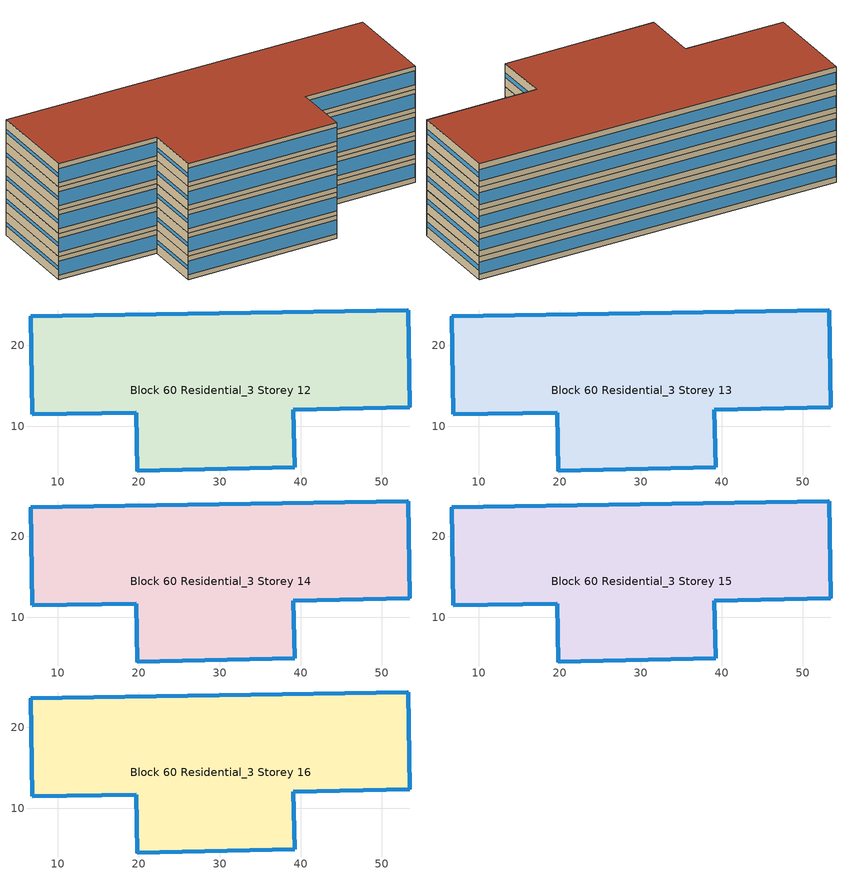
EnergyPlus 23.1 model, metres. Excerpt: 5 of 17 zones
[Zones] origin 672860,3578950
Block 60 Residential_3 Storey 12
 floor outside (Project Floor): 53.27,24.37 53.48,12.4 39.08,12.04 39.29,4.95 19.81,4.5 19.68,11.71 6.88,11.49 6.67,23.58 z36
 wall outside (Project Wall): 19.81,4.5 39.29,4.95 39.08,12.04 53.48,12.4 53.27,24.37 6.67,23.58 6.88,11.49 19.68,11.71 19.81,4.5 z36:39
 window (Residential_south_window_construction): 19.82,4.5 39.28,4.95 / 39.08,12.04 53.47,12.4 / 6.89,11.49 19.68,11.71 z36.6:38.4
 window (Residential_east_window_construction): 39.29,4.95 39.08,12.04 / 53.48,12.41 53.27,24.37 z37.2:37.8
 window (Residential_north_window_construction): 53.25,24.37 6.7,23.58 z36.75:38.25
 window (Residential_west_window_construction): 6.67,23.57 6.88,11.5 / 19.68,11.71 19.81,4.51 z37.27:37.73
 roof outside (Project Ceiling): 53.48,12.4 53.27,24.37 6.67,23.58 6.88,11.49 19.68,11.71 19.81,4.5 39.29,4.95 39.08,12.04 z39
Block 60 Residential_3 Storey 13
 floor outside (Project Floor): 53.27,24.37 53.48,12.4 39.08,12.04 39.29,4.95 19.81,4.5 19.68,11.71 6.88,11.49 6.67,23.58 z39
 wall outside (Project Wall): 19.81,4.5 39.29,4.95 39.08,12.04 53.48,12.4 53.27,24.37 6.67,23.58 6.88,11.49 19.68,11.71 19.81,4.5 z39:42
 window (Residential_south_window_construction): 19.82,4.5 39.28,4.95 / 39.08,12.04 53.47,12.4 / 6.89,11.49 19.68,11.71 z39.6:41.4
 window (Residential_east_window_construction): 39.29,4.95 39.08,12.04 / 53.48,12.41 53.27,24.37 z40.2:40.8
 window (Residential_north_window_construction): 53.25,24.37 6.7,23.58 z39.75:41.25
 window (Residential_west_window_construction): 6.67,23.57 6.88,11.5 / 19.68,11.71 19.81,4.51 z40.27:40.73
 roof outside (Project Ceiling): 53.48,12.4 53.27,24.37 6.67,23.58 6.88,11.49 19.68,11.71 19.81,4.5 39.29,4.95 39.08,12.04 z42
Block 60 Residential_3 Storey 14
 floor outside (Project Floor): 53.27,24.37 53.48,12.4 39.08,12.04 39.29,4.95 19.81,4.5 19.68,11.71 6.88,11.49 6.67,23.58 z42
 wall outside (Project Wall): 19.81,4.5 39.29,4.95 39.08,12.04 53.48,12.4 53.27,24.37 6.67,23.58 6.88,11.49 19.68,11.71 19.81,4.5 z42:45
 window (Residential_south_window_construction): 19.82,4.5 39.28,4.95 / 39.08,12.04 53.47,12.4 / 6.89,11.49 19.68,11.71 z42.6:44.4
 window (Residential_east_window_construction): 39.29,4.95 39.08,12.04 / 53.48,12.41 53.27,24.37 z43.2:43.8
 window (Residential_north_window_construction): 53.25,24.37 6.7,23.58 z42.75:44.25
 window (Residential_west_window_construction): 6.67,23.57 6.88,11.5 / 19.68,11.71 19.81,4.51 z43.27:43.73
 roof outside (Project Ceiling): 53.48,12.4 53.27,24.37 6.67,23.58 6.88,11.49 19.68,11.71 19.81,4.5 39.29,4.95 39.08,12.04 z45
Block 60 Residential_3 Storey 15
 floor outside (Project Floor): 53.27,24.37 53.48,12.4 39.08,12.04 39.29,4.95 19.81,4.5 19.68,11.71 6.88,11.49 6.67,23.58 z45
 wall outside (Project Wall): 19.81,4.5 39.29,4.95 39.08,12.04 53.48,12.4 53.27,24.37 6.67,23.58 6.88,11.49 19.68,11.71 19.81,4.5 z45:48
 window (Residential_south_window_construction): 19.82,4.5 39.28,4.95 / 39.08,12.04 53.47,12.4 / 6.89,11.49 19.68,11.71 z45.6:47.4
 window (Residential_east_window_construction): 39.29,4.95 39.08,12.04 / 53.48,12.41 53.27,24.37 z46.2:46.8
 window (Residential_north_window_construction): 53.25,24.37 6.7,23.58 z45.75:47.25
 window (Residential_west_window_construction): 6.67,23.57 6.88,11.5 / 19.68,11.71 19.81,4.51 z46.27:46.73
 roof outside (Project Ceiling): 53.48,12.4 53.27,24.37 6.67,23.58 6.88,11.49 19.68,11.71 19.81,4.5 39.29,4.95 39.08,12.04 z48
Block 60 Residential_3 Storey 16
 floor outside (Project Floor): 53.27,24.37 53.48,12.4 39.08,12.04 39.29,4.95 19.81,4.5 19.68,11.71 6.88,11.49 6.67,23.58 z48
 wall outside (Project Wall): 19.81,4.5 39.29,4.95 39.08,12.04 53.48,12.4 53.27,24.37 6.67,23.58 6.88,11.49 19.68,11.71 19.81,4.5 z48:51
 window (Residential_south_window_construction): 19.82,4.5 39.28,4.95 / 39.08,12.04 53.47,12.4 / 6.89,11.49 19.68,11.71 z48.6:50.4
 window (Residential_east_window_construction): 39.29,4.95 39.08,12.04 / 53.48,12.41 53.27,24.37 z49.2:49.8
 window (Residential_north_window_construction): 53.25,24.37 6.7,23.58 z48.75:50.25
 window (Residential_west_window_construction): 6.67,23.57 6.88,11.5 / 19.68,11.71 19.81,4.51 z49.27:49.73
 roof outside (Project Flat Roof): 53.48,12.4 53.27,24.37 6.67,23.58 6.88,11.49 19.68,11.71 19.81,4.5 39.29,4.95 39.08,12.04 z51
[Building]
Building_1: North Axis=0; Terrain=City; Loads Convergence Tolerance Value=0.04; Temperature Convergence Tolerance Value=0.4; Solar Distribution=FullExterior; Maximum Number of Warmup Days=25; Minimum Number of Warmup Days=6
[Site:Location]
CHN Design_Conditions: Latitude=30; Longitude=114; Time Zone=8; Elevation=12
[SIZINGPERIOD:DESIGNDAY] Day of Month=21; DryBulb Temperature Range Modifier Type=DefaultMultipliers; Humidity Condition Type=Wetbulb; Barometric Pressure=101181; Rain Indicator=No; Snow Indicator=No; Daylight Saving Time Indicator=No; Sky Clearness=0; Begin Environment Reset Mode=FullResetAtBeginEnvironment
Name | Month | Day Type | Maximum DryBulb Temperature | Daily DryBulb Temperature Range | Wetbulb or DewPoint at Maximum DryBulb | Wind Speed | Wind Direction | Solar Model Indicator | ASHRAE Clear Sky Optical Depth for Beam Irradiance taub | ASHRAE Clear Sky Optical Depth for Diffuse Irradiance taud
Ann Htg 99.6% Condns DB | 1 | WinterDesignDay | -10 | 0 | -4.8 | 1 | 340 | ASHRAEClearSky | 0 | 0
Ann Clg .4% Condns DB=>MWB | 7 | SummerDesignDay | 40 | 6.6 | 27.1 | 3.5 | 220 | ASHRAETau | 0.781 | 1.413
[MATERIAL]
DefaultMaterial: Roughness=Rough; Thickness=0.1; Conductivity=0.1; Density=1000; Specific Heat=1000; Thermal Absorptance=0.9; Solar Absorptance=0.7; Visible Absorptance=0.7
[WINDOWMATERIAL:SIMPLEGLAZINGSYSTEM] UFactor=1.5; Solar Heat Gain Coefficient=0.4; Visible Transmittance=0.6
Residential_east_window; Residential_south_window; Residential_west_window; Residential_north_window
[CONSTRUCTION]
Project Wall; Project Floor; Project Flat Roof; Project Ceiling: DefaultMaterial
Residential_east_window_construction: Residential_east_window
Residential_south_window_construction: Residential_south_window
Residential_west_window_construction: Residential_west_window
Residential_north_window_construction: Residential_north_window
[SPACE] Ceiling Height=autocalculate; Volume=autocalculate; Floor Area=autocalculate; Space Type=Residential
Name | Zone
Block 60 Residential_3 Storey 12_space | Block 60 Residential_3 Storey 12
Block 60 Residential_3 Storey 13_space | Block 60 Residential_3 Storey 13
Block 60 Residential_3 Storey 14_space | Block 60 Residential_3 Storey 14
Block 60 Residential_3 Storey 15_space | Block 60 Residential_3 Storey 15
Block 60 Residential_3 Storey 16_space | Block 60 Residential_3 Storey 16
[SPACELIST]
Residential: Block 60 Residential_3 Storey 0_space, Block 60 Residential_3 Storey 1_space, Block 60 Residential_3 Storey 2_space, Block 60 Residential_3 Storey 3_space, Block 60 Residential_3 Storey 4_space, Block 60 Residential_3 Storey 5_space, Block 60 Residential_3 Storey 6_space, Block 60 Residential_3 Storey 7_space, Block 60 Residential_3 Storey 8_space, Block 60 Residential_3 Storey 9_space, Block 60 Residential_3 Storey 10_space, Block 60 Residential_3 Storey 11_space, Block 60 Residential_3 Storey 12_space, Block 60 Residential_3 Storey 13_space, Block 60 Residential_3 Storey 14_space, Block 60 Residential_3 Storey 15_space, Block 60 Residential_3 Storey 16_space
[ZONE] Type=1; Multiplier=1; Ceiling Height=autocalculate; Volume=autocalculate; Floor Area=autocalculate; Part of Total Floor Area=Yes
Block 60 Residential_3 Storey 12; Block 60 Residential_3 Storey 13; Block 60 Residential_3 Storey 14; Block 60 Residential_3 Storey 15; Block 60 Residential_3 Storey 16
[PEOPLE]
People_for_residential: Zone or ZoneList or Space or SpaceList=Residential; Number of People Schedule=SeasonalSchedule_Schedule_residential_people; Number of People Calculation Method=People/Area; People per Floor Area=0.04; Fraction Radiant=0.3; Sensible Heat Fraction=autocalculate; Activity Level Schedule=SeasonalSchedule_Schedule_residential_activity; Carbon Dioxide Generation Rate=3.82e-08; Enable ASHRAE 55 Comfort Warnings=No; Mean Radiant Temperature Calculation Type=ZoneAveraged; Clothing Insulation Calculation Method=ClothingInsulationSchedule; Cold Stress Temperature Threshold=15.56; Heat Stress Temperature Threshold=30
[LIGHTS]
Light_for_residential: Zone or ZoneList or Space or SpaceList=Residential; Schedule=SeasonalSchedule_residential_lighting; Design Level Calculation Method=Watts/Area; Watts per Zone Floor Area=5; Return Air Fraction=0; Fraction Radiant=0.32; Fraction Visible=0.25; Fraction Replaceable=1; EndUse Subcategory=General; Return Air Fraction Calculated from Plenum Temperature=No; Return Air Fraction Function of Plenum Temperature Coefficient 1=0; Return Air Fraction Function of Plenum Temperature Coefficient 2=0
[ELECTRICEQUIPMENT]
Equipment_for_residential: Zone or ZoneList or Space or SpaceList=Residential; Schedule=SeasonalSchedule_Schedule_residential_equipment; Design Level Calculation Method=Watts/Area; Watts per Zone Floor Area=3.8; Fraction Latent=0; Fraction Radiant=0; Fraction Lost=0; EndUse Subcategory=Electric Equipment
[DAYLIGHTING:CONTROLS] Illuminance Setpoint at Reference Point 1=300
Name | Zone or Space | Glare Calculation Daylighting Reference Point | Daylighting Reference Point 1
Dlight_Block 60 Residential_3 Storey 12 | Block 60 Residential_3 Storey 12 | Rpoint_Block 60 Residential_3 Storey 12 | Rpoint_Block 60 Residential_3 Storey 12
Dlight_Block 60 Residential_3 Storey 13 | Block 60 Residential_3 Storey 13 | Rpoint_Block 60 Residential_3 Storey 13 | Rpoint_Block 60 Residential_3 Storey 13
Dlight_Block 60 Residential_3 Storey 14 | Block 60 Residential_3 Storey 14 | Rpoint_Block 60 Residential_3 Storey 14 | Rpoint_Block 60 Residential_3 Storey 14
Dlight_Block 60 Residential_3 Storey 15 | Block 60 Residential_3 Storey 15 | Rpoint_Block 60 Residential_3 Storey 15 | Rpoint_Block 60 Residential_3 Storey 15
Dlight_Block 60 Residential_3 Storey 16 | Block 60 Residential_3 Storey 16 | Rpoint_Block 60 Residential_3 Storey 16 | Rpoint_Block 60 Residential_3 Storey 16
[HVACTEMPLATE:ZONE:IDEALLOADSAIRSYSTEM] Template Thermostat=Thermostat_for_residential; Maximum Heating Supply Air Temperature=50; Minimum Cooling Supply Air Temperature=13; Maximum Heating Supply Air Humidity Ratio=0.0156; Minimum Cooling Supply Air Humidity Ratio=0.0077; Heating Limit=NoLimit; Cooling Limit=NoLimit; Dehumidification Control Type=ConstantSensibleHeatRatio; Cooling Sensible Heat Ratio=0.7; Dehumidification Setpoint=60; Humidification Control Type=None; Humidification Setpoint=30; Outdoor Air Method=DetailedSpecification; Outdoor Air Flow Rate per Person=0.00944; Outdoor Air Flow Rate per Zone Floor Area=0; Outdoor Air Flow Rate per Zone=0; Design Specification Outdoor Air Object=Ventilation_for_residential; Demand Controlled Ventilation Type=None; Outdoor Air Economizer Type=NoEconomizer; Heat Recovery Type=None; Sensible Heat Recovery Effectiveness=0.7; Latent Heat Recovery Effectiveness=0.65
Block 60 Residential_3 Storey 12; Block 60 Residential_3 Storey 13; Block 60 Residential_3 Storey 14; Block 60 Residential_3 Storey 15; Block 60 Residential_3 Storey 16
[DESIGNSPECIFICATION:OUTDOORAIR]
Ventilation_for_residential: Outdoor Air Method=Flow/Person; Outdoor Air Flow per Person=0.00833333; Outdoor Air Flow per Zone Floor Area=0; Outdoor Air Flow per Zone=0; Outdoor Air Flow Air Changes per Hour=0
[SCHEDULE:DAY:HOURLY]
Schedule_residential_lighting_weekday_hourly; Schedule_residential_lighting_holiday_hourly: 0.1, 0.1, 0.1, 0.1, 0.1, 0.8, 0.5, 0, 0, 0, 0, 0, 0, 0, 0, 0, 0, 0, 1, 1, 1, 1, 0.1, 0.1
Schedule_residential_equipment_weekday_hourly: 0.2, 0.2, 0.2, 0.2, 0.2, 0.2, 0.8, 0.8, 0.6, 0.6, 0.8, 0.8, 0.8, 0.5, 0.5, 0.5, 0.6, 0.9, 0.9, 0.9, 0.9, 0.9, 0.2, 0.2
Schedule_residential_equipment_holiday_hourly: 0.2, 0.2, 0.2, 0.2, 0.2, 0.2, 0.75, 1, 0.5, 0.3, 0.5, 0.8, 0.5, 0.25, 0.25, 0.25, 0.25, 0.5, 0.9, 0.8, 0.75, 0.5, 0.2, 0.2
Schedule_residential_people_weekday_hourly: 1, 1, 1, 1, 1, 1, 0.5, 0.5, 0, 0, 0, 0, 0, 0, 0, 0, 0, 0, 0, 0, 0.5, 1, 1, 1
Schedule_residential_people_holiday_hourly: 0.5, 0.5, 0.5, 0.5, 0.5, 0.5, 0.5, 0.5, 0.5, 0.5, 0.5, 0.5, 0.5, 0.5, 0.5, 0.5, 0.5, 0.5, 0.5, 0.5, 0.5, 0.5, 0.5, 0.5
Schedule_residential_activity_weekday_hourly; Schedule_residential_activity_holiday_hourly: 108, 108, 108, 108, 108, 108, 108, 108, 108, 108, 108, 108, 108, 108, 108, 108, 108, 108, 108, 108, 108, 108, 108, 108
[SCHEDULE:WEEK:DAILY]
Schedule_residential_lighting_weekly: Schedule_residential_lighting_holiday_hourly, Schedule_residential_lighting_weekday_hourly, Schedule_residential_lighting_weekday_hourly, Schedule_residential_lighting_weekday_hourly, Schedule_residential_lighting_weekday_hourly, Schedule_residential_lighting_weekday_hourly, Schedule_residential_lighting_holiday_hourly, Schedule_residential_lighting_holiday_hourly, Schedule_residential_lighting_weekday_hourly, Schedule_residential_lighting_weekday_hourly, Schedule_residential_lighting_holiday_hourly, Schedule_residential_lighting_holiday_hourly
Schedule_residential_equipment_weekly: Schedule_residential_equipment_holiday_hourly, Schedule_residential_equipment_weekday_hourly, Schedule_residential_equipment_weekday_hourly, Schedule_residential_equipment_weekday_hourly, Schedule_residential_equipment_weekday_hourly, Schedule_residential_equipment_weekday_hourly, Schedule_residential_equipment_holiday_hourly, Schedule_residential_equipment_holiday_hourly, Schedule_residential_equipment_weekday_hourly, Schedule_residential_equipment_weekday_hourly, Schedule_residential_equipment_holiday_hourly, Schedule_residential_equipment_holiday_hourly
Schedule_residential_people_weekly: Schedule_residential_people_holiday_hourly, Schedule_residential_people_weekday_hourly, Schedule_residential_people_weekday_hourly, Schedule_residential_people_weekday_hourly, Schedule_residential_people_weekday_hourly, Schedule_residential_people_weekday_hourly, Schedule_residential_people_holiday_hourly, Schedule_residential_people_holiday_hourly, Schedule_residential_people_weekday_hourly, Schedule_residential_people_weekday_hourly, Schedule_residential_people_holiday_hourly, Schedule_residential_people_holiday_hourly
Schedule_residential_activity_weekly: Schedule_residential_activity_holiday_hourly, Schedule_residential_activity_weekday_hourly, Schedule_residential_activity_weekday_hourly, Schedule_residential_activity_weekday_hourly, Schedule_residential_activity_weekday_hourly, Schedule_residential_activity_weekday_hourly, Schedule_residential_activity_holiday_hourly, Schedule_residential_activity_holiday_hourly, Schedule_residential_activity_weekday_hourly, Schedule_residential_activity_weekday_hourly, Schedule_residential_activity_holiday_hourly, Schedule_residential_activity_holiday_hourly
[SCHEDULE:YEAR]
SeasonalSchedule_residential_lighting: Schedule_residential_lighting_weekly, 1, 1, 12, 31
SeasonalSchedule_Schedule_residential_equipment: Schedule_residential_equipment_weekly, 1, 1, 12, 31
SeasonalSchedule_Schedule_residential_people: Schedule_residential_people_weekly, 1, 1, 12, 31
SeasonalSchedule_Schedule_residential_activity: Schedule_residential_activity_weekly, 1, 1, 12, 31
